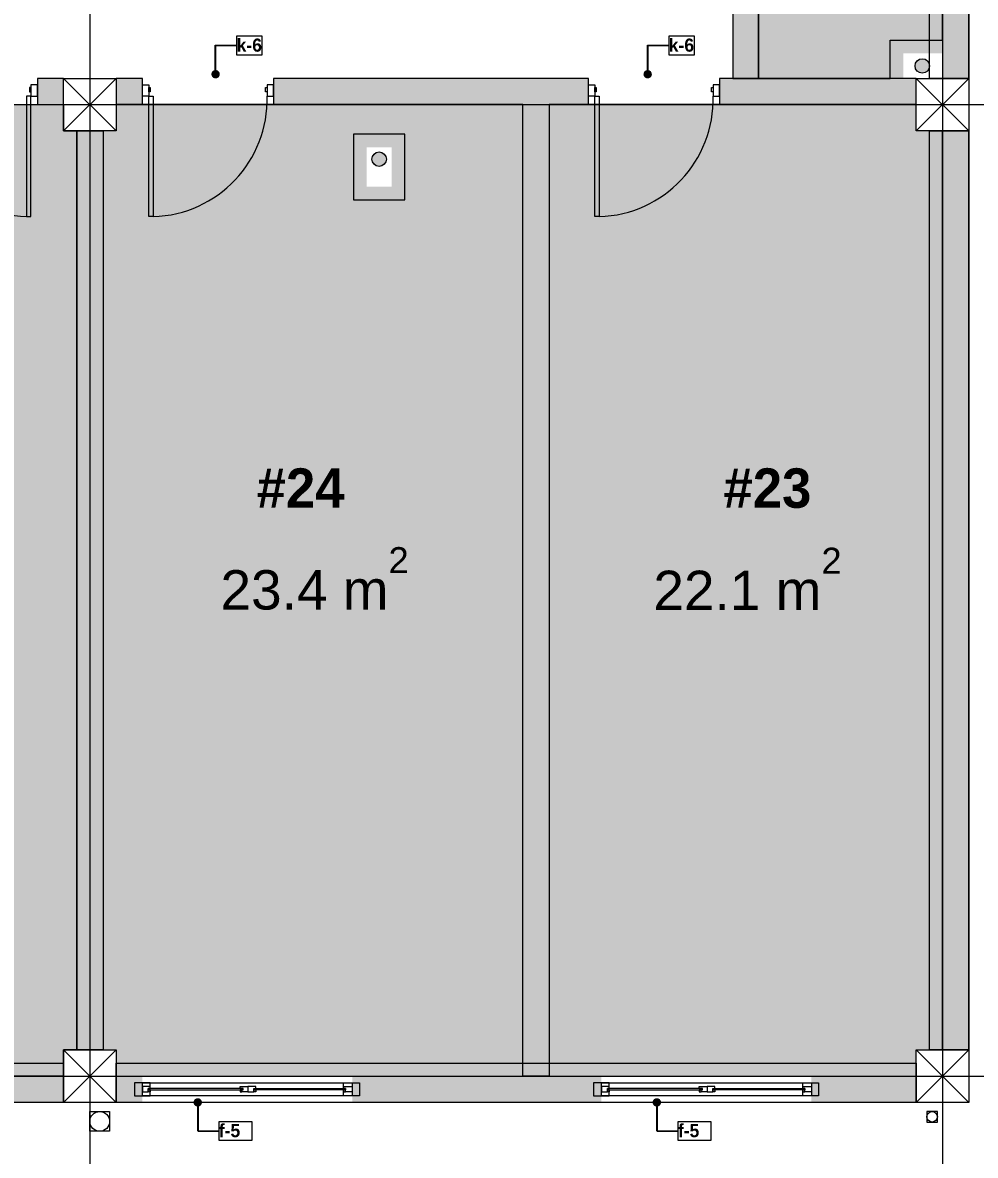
# Model space of a CAD drawing. Header units: millimetres. Extents: x 475206255 to 476720147, y 4620882299 to 4621447368.
# Drawn here: x 475246707 to 475253969, y 4620939920 to 4620948549 of the extents above; entities that cross this region are included whole.
import ezdxf

# ---------------------------------------------------------------- set-up
doc = ezdxf.new("R2010")
doc.units = ezdxf.units.MM
doc.header["$MEASUREMENT"] = 0
doc.set_wipeout_variables(frame=1)
for name, color, linetype, lineweight in [('2D Drafting - General_Pen_No__1_Pen_No__7', 7, 'Continuous', 0), ('2D Drafting - General_Pen_No__1_Pen_No__7_Pen_No__7', 7, 'Continuous', 0), ('2D Drafting - General_Pen_No__250_Pen_No__7_Pen_No__154', 154, 'Continuous', 0), ('2D Drafting - General_Pen_No__250_Pen_No__7_Pen_No__250', 7, 'Continuous', 0), ('2D Drafting - General_Pen_No__250_Pen_No__7_Pen_No__7', 7, 'Continuous', 0), ('Annotation - Text_Pen_No__7_Pen_No__235', 235, 'Continuous', 0), ('Doors_Pen_No__7_Pen_No__7_Pen_No__7', 7, 'Continuous', 0), ('G-Anno-Nplt_Pen_No__4', 7, 'Continuous', 0), ('G-Anno-Nplt_Pen_No__7', 7, 'Continuous', 0), ('G-Anno-Nplt_Pen_No__8', 8, 'Continuous', 0), ('gegmebi_Pen_No__7_Pen_No__7', 7, 'Continuous', 0), ('kar-panjara_Pen_No__7_Pen_No__7_Pen_No__7', 7, 'Continuous', 0), ('New_Annotation - Label_Pen_No__1', 1, 'Continuous', 0), ('New_G-Anno-Nplt_Pen_No__4', 7, 'Continuous', 0), ('New_G-Anno-Nplt_Pen_No__8', 8, 'Continuous', 0), ('shaxtebi da milebi_Pen_No__1_Pen_No__1_Pen_No__1', 1, 'Continuous', 0), ('zoma_Pen_No__1', 1, 'Continuous', 0), ('zoma_Pen_No__142', 142, 'Continuous', 0), ('zoma_Pen_No__5_Pen_No__5', 5, 'Continuous', 0)]:
    doc.layers.add(name, color=color, linetype=linetype, lineweight=lineweight)
doc.layers.add('zoma', color=7, linetype='Continuous')
doc.styles.add('GENERATED_STYLE_1', font='arial.ttf')
doc.styles.add('GENERATED_STYLE_2', font='arial.ttf')
doc.styles.add('GENERATED_STYLE_5', font='')
doc.styles.add('GENERATED_STYLE_8', font='')
doc.styles.get('GENERATED_STYLE_5').set_extended_font_data('Avaza', bold=True)
doc.styles.get('GENERATED_STYLE_8').set_extended_font_data('AcadMtavr', bold=True)
doc.dimstyles.new('GENERATED_STYLE__11', dxfattribs={"dimtxt": 500, "dimasz": 228, "dimexe": 0.18, "dimexo": 3, "dimgap": 0, "dimtad": 1, "dimlfac": 0.001, "dimzin": 0, "dimdsep": 46, "dimtxsty": 'GENERATED_STYLE_2', "dimblk": 'ARROWHEAD_2', "dimblk1": 'ARROWHEAD_2', "dimblk2": 'ARROWHEAD_2', "dimcen": 0.09, "dimclrd": 1, "dimclre": 1, "dimclrt": 1, "dimadec": 0, "dimazin": 0, "dimtfac": 1, "dimtdec": 4, "dimtmove": 2, "dimatfit": 3, "dimfxl": 1, "dimtolj": 1, "dimtzin": 0, "dimarcsym": 0})
doc.dimstyles.new('GENERATED_STYLE__25', dxfattribs={"dimtxt": 200, "dimasz": 64.421331, "dimexe": 0.18, "dimexo": 3, "dimgap": 0, "dimtad": 1, "dimtih": 1, "dimtoh": 1, "dimlfac": 0.001, "dimzin": 0, "dimdsep": 46, "dimtxsty": 'GENERATED_STYLE_2', "dimblk": 'ARROWHEAD_2', "dimblk1": 'ARROWHEAD_2', "dimblk2": 'ARROWHEAD_2', "dimcen": 0.09, "dimclrd": 142, "dimclre": 142, "dimclrt": 142, "dimadec": 0, "dimazin": 0, "dimtfac": 1, "dimtdec": 4, "dimtmove": 2, "dimatfit": 3, "dimfxl": 1, "dimtolj": 1, "dimtzin": 0, "dimarcsym": 0})
doc.dimstyles.new('GENERATED_STYLE__3', dxfattribs={"dimtxt": 200, "dimasz": 64.421331, "dimexe": 0.18, "dimexo": 3, "dimgap": 0, "dimtad": 1, "dimtih": 1, "dimtoh": 1, "dimlfac": 0.001, "dimzin": 0, "dimdsep": 46, "dimtxsty": 'GENERATED_STYLE_2', "dimblk": 'ARROWHEAD_2', "dimblk1": 'ARROWHEAD_2', "dimblk2": 'ARROWHEAD_2', "dimcen": 0.09, "dimclrd": 142, "dimclre": 142, "dimclrt": 142, "dimadec": 0, "dimazin": 0, "dimtfac": 1, "dimtdec": 4, "dimtmove": 0, "dimatfit": 3, "dimfxl": 1, "dimtolj": 1, "dimtzin": 0, "dimarcsym": 0})
doc.dimstyles.new('GENERATED_STYLE__33', dxfattribs={"dimtxt": 0.18, "dimasz": 127.68, "dimexe": 0.18, "dimexo": 0.0625, "dimgap": 0, "dimtad": 0, "dimtih": 1, "dimtoh": 1, "dimdec": 4, "dimzin": 0, "dimdsep": 46, "dimcen": 0.09, "dimadec": 0, "dimazin": 0, "dimtfac": 1, "dimtdec": 4, "dimtmove": 0, "dimatfit": 3, "dimldrblk": 'ARROWHEAD_11', "dimfxl": 1, "dimtolj": 1, "dimtzin": 0, "dimarcsym": 0})
doc.dimstyles.new('GENERATED_STYLE__9', dxfattribs={"dimtxt": 200, "dimasz": 64.421331, "dimexe": 0.18, "dimexo": 3, "dimgap": 0, "dimtad": 1, "dimlfac": 0.001, "dimzin": 0, "dimdsep": 46, "dimtxsty": 'GENERATED_STYLE_2', "dimblk": 'ARROWHEAD_2', "dimblk1": 'ARROWHEAD_2', "dimblk2": 'ARROWHEAD_2', "dimcen": 0.09, "dimclrd": 142, "dimclre": 142, "dimclrt": 142, "dimadec": 0, "dimazin": 0, "dimtfac": 1, "dimtdec": 4, "dimtmove": 0, "dimatfit": 3, "dimfxl": 1, "dimtolj": 1, "dimtzin": 0, "dimarcsym": 0})

# ---------------------------------------------------------------- blocks, each defined once
blk = doc.blocks.new('*D1109', base_point=(475826095.8, 4621095193.2))
at = {"layer": 'zoma_Pen_No__142', "color": 142, "linetype": 'Continuous', "lineweight": 0, "transparency": 16777216}
for p, q in [((475233219.4, 4620938056), (475233219.4, 4620938183.1)), ((475295519.4, 4620938056), (475295519.4, 4620938183.1)), ((475233177.9, 4620938119.5), (475233219.4, 4620938119.5)), ((475233243.8, 4620938161.9), (475233194.9, 4620938077.2)), ((475233219.4, 4620938119.5), (475295519.4, 4620938119.5)), ((475295494.9, 4620938077.2), (475295543.8, 4620938161.9)), ((475295519.4, 4620938119.5), (475295560.8, 4620938119.5))]:
    blk.add_line(p, q, dxfattribs=at)
at = {"layer": 'zoma_Pen_No__142', "color": 142, "lineweight": 0, "transparency": 16777216, "insert": (475264026.2, 4620938159.5), "char_height": 200, "attachment_point": 7, "style": 'GENERATED_STYLE_2'}
blk.add_mtext('\\A1;{\\pql;\\fArial|b0|i0|c204|p0;\\W1.000000;62.30}', dxfattribs=at)
blk = doc.blocks.new('ARROWHEAD_2')
at = {"color": 0, "linetype": 'Continuous', "lineweight": 0}
for p, q in [((-0.378, -0.655), (0.378, 0.655)), ((0, 0), (-1, 0))]:
    blk.add_line(p, q, dxfattribs=at)
blk = doc.blocks.new('*D1120', base_point=(475826095.8, 4621095193.2))
at = {"layer": 'zoma_Pen_No__142', "color": 142, "linetype": 'Continuous', "lineweight": 0, "transparency": 16777216}
for p, q in [((475296909.3, 4620940723.9), (475296782.2, 4620940723.9)), ((475296803.4, 4620940748.3), (475296888.1, 4620940699.4)), ((475296845.8, 4620940323.9), (475296845.8, 4620940723.9)), ((475296909.3, 4620940323.9), (475296782.2, 4620940323.9)), ((475296803.4, 4620940348.3), (475296888.1, 4620940299.4)), ((475296845.8, 4620940282.4), (475296845.8, 4620940323.9))]:
    blk.add_line(p, q, dxfattribs=at)
at = {"layer": 'zoma_Pen_No__142', "color": 142, "lineweight": 0, "transparency": 16777216, "insert": (475296805.8, 4620939765.5), "char_height": 200, "attachment_point": 7, "rotation": 90, "style": 'GENERATED_STYLE_2'}
blk.add_mtext('\\A1;{\\pql;\\fArial|b0|i0|c204|p0;\\W1.000000;0.40}', dxfattribs=at)
blk = doc.blocks.new('*D1121', base_point=(475826095.8, 4621095193.2))
at = {"layer": 'zoma_Pen_No__142', "color": 142, "linetype": 'Continuous', "lineweight": 0, "transparency": 16777216}
for p, q in [((475296803.4, 4620947748.3), (475296888.1, 4620947699.4)), ((475296909.3, 4620947723.9), (475296782.2, 4620947723.9)), ((475296845.8, 4620940723.9), (475296845.8, 4620947723.9)), ((475296909.3, 4620940723.9), (475296782.2, 4620940723.9)), ((475296803.4, 4620940748.3), (475296888.1, 4620940699.4))]:
    blk.add_line(p, q, dxfattribs=at)
at = {"layer": 'zoma_Pen_No__142', "color": 142, "lineweight": 0, "transparency": 16777216, "char_height": 200, "attachment_point": 7, "rotation": 90, "style": 'GENERATED_STYLE_2'}
for s, insert in [('\\A1;{\\pql;\\fArial|b0|i0|c204|p0;\\W1.000000;0.40}', (475296805.8, 4620947165.5)), ('\\A1;{\\pql;\\fArial|b0|i0|c204|p0;\\W1.000000;7.00}', (475296805.8, 4620943956.9))]:
    blk.add_mtext(s, dxfattribs=dict(at, insert=insert))
blk = doc.blocks.new('*D1122', base_point=(475826095.8, 4621095193.2))
at = {"layer": 'zoma_Pen_No__142', "color": 142, "linetype": 'Continuous', "lineweight": 0, "transparency": 16777216}
for p, q in [((475296909.3, 4620948123.9), (475296782.2, 4620948123.9)), ((475296803.4, 4620948148.3), (475296888.1, 4620948099.4)), ((475296845.8, 4620947723.9), (475296845.8, 4620948123.9)), ((475296803.4, 4620947748.3), (475296888.1, 4620947699.4)), ((475296909.3, 4620947723.9), (475296782.2, 4620947723.9))]:
    blk.add_line(p, q, dxfattribs=at)
blk = doc.blocks.new('*D1123', base_point=(475826095.8, 4621095193.2))
at = {"layer": 'zoma_Pen_No__142', "color": 142, "linetype": 'Continuous', "lineweight": 0, "transparency": 16777216}
for p, q in [((475296909.3, 4620955123.9), (475296782.2, 4620955123.9)), ((475296803.4, 4620955148.3), (475296888.1, 4620955099.4)), ((475296845.8, 4620948123.9), (475296845.8, 4620955123.9)), ((475296909.3, 4620948123.9), (475296782.2, 4620948123.9)), ((475296803.4, 4620948148.3), (475296888.1, 4620948099.4))]:
    blk.add_line(p, q, dxfattribs=at)
at = {"layer": 'zoma_Pen_No__142', "color": 142, "lineweight": 0, "transparency": 16777216, "char_height": 200, "attachment_point": 7, "rotation": 90, "style": 'GENERATED_STYLE_2'}
for s, insert in [('\\A1;{\\pql;\\fArial|b0|i0|c204|p0;\\W1.000000;0.40}', (475296805.8, 4620954565.5)), ('\\A1;{\\pql;\\fArial|b0|i0|c204|p0;\\W1.000000;7.00}', (475296805.8, 4620951356.9))]:
    blk.add_mtext(s, dxfattribs=dict(at, insert=insert))
blk = doc.blocks.new('*D1125', base_point=(475826095.8, 4621095193.2))
at = {"layer": 'zoma_Pen_No__142', "color": 142, "linetype": 'Continuous', "lineweight": 0, "transparency": 16777216}
for p, q in [((475297814.9, 4620955523.9), (475297687.8, 4620955523.9)), ((475297793.7, 4620955499.4), (475297708.9, 4620955548.3)), ((475297751.3, 4620955523.9), (475297751.3, 4620955565.3)), ((475297751.3, 4620940323.9), (475297751.3, 4620955523.9)), ((475297814.9, 4620940323.9), (475297687.8, 4620940323.9)), ((475297708.9, 4620940348.3), (475297793.7, 4620940299.4)), ((475297751.3, 4620940282.4), (475297751.3, 4620940323.9))]:
    blk.add_line(p, q, dxfattribs=at)
at = {"layer": 'zoma_Pen_No__142', "color": 142, "lineweight": 0, "transparency": 16777216, "insert": (475297711.3, 4620947580.7), "char_height": 200, "attachment_point": 7, "rotation": 90, "style": 'GENERATED_STYLE_2'}
blk.add_mtext('\\A1;{\\pql;\\fArial|b0|i0|c204|p0;\\W1.000000;15.20}', dxfattribs=at)
blk = doc.blocks.new('*D1140', base_point=(475826095.8, 4621095193.2))
at = {"layer": 'zoma_Pen_No__1', "color": 1, "linetype": 'Continuous', "lineweight": 0, "transparency": 16777216}
for p, q in [((475295669.4, 4620940237.3), (475295369.4, 4620940410.5)), ((475295519.4, 4620940323.9), (475295519.4, 4620940470.6)), ((475295744.4, 4620940323.9), (475295294.4, 4620940323.9)), ((475295519.4, 4620930805.7), (475295519.4, 4620940323.9)), ((475295369.4, 4620930892.3), (475295669.4, 4620930719.1)), ((475295744.4, 4620930805.7), (475295294.4, 4620930805.7)), ((475295519.4, 4620930659), (475295519.4, 4620930805.7))]:
    blk.add_line(p, q, dxfattribs=at)
at = {"layer": 'zoma_Pen_No__1', "color": 1, "lineweight": 0, "transparency": 16777216, "insert": (475295419.4, 4620933941.3), "char_height": 500, "attachment_point": 7, "rotation": 90, "style": 'GENERATED_STYLE_2'}
blk.add_mtext('\\A1;{\\pql;\\fArial|b0|i0|c204|p0;\\W1.000000;9.52}', dxfattribs=at)
blk = doc.blocks.new('*D1184', base_point=(475826095.8, 4621095193.2))
at = {"layer": 'zoma_Pen_No__142', "color": 142, "linetype": 'Continuous', "lineweight": 0, "transparency": 16777216}
for p, q in [((475240543.8, 4620938966.9), (475240494.9, 4620938882.2)), ((475240519.4, 4620938861), (475240519.4, 4620938988.1)), ((475247043.8, 4620938966.9), (475246994.9, 4620938882.2)), ((475247019.4, 4620938861), (475247019.4, 4620938988.1)), ((475240519.4, 4620938924.6), (475247019.4, 4620938924.6))]:
    blk.add_line(p, q, dxfattribs=at)
at = {"layer": 'zoma_Pen_No__142', "color": 142, "lineweight": 0, "transparency": 16777216, "char_height": 200, "attachment_point": 7, "style": 'GENERATED_STYLE_2'}
for s, insert in [('\\A1;{\\pql;\\fArial|b0|i0|c204|p0;\\W1.000000;6.50}', (475243502.4, 4620938964.6)), ('\\A1;{\\pql;\\fArial|b0|i0|c204|p0;\\W1.000000;0.40}', (475246461, 4620938964.6))]:
    blk.add_mtext(s, dxfattribs=dict(at, insert=insert))
blk = doc.blocks.new('*D1185', base_point=(475826095.8, 4621095193.2))
at = {"layer": 'zoma_Pen_No__142', "color": 142, "linetype": 'Continuous', "lineweight": 0, "transparency": 16777216}
for p, q in [((475247043.8, 4620938966.9), (475246994.9, 4620938882.2)), ((475247019.4, 4620938861), (475247019.4, 4620938988.1)), ((475247443.8, 4620938966.9), (475247394.9, 4620938882.2)), ((475247419.4, 4620938861), (475247419.4, 4620938988.1)), ((475247019.4, 4620938924.6), (475247419.4, 4620938924.6))]:
    blk.add_line(p, q, dxfattribs=at)
blk = doc.blocks.new('*D1186', base_point=(475826095.8, 4621095193.2))
at = {"layer": 'zoma_Pen_No__142', "color": 142, "linetype": 'Continuous', "lineweight": 0, "transparency": 16777216}
for p, q in [((475247443.8, 4620938966.9), (475247394.9, 4620938882.2)), ((475247419.4, 4620938861), (475247419.4, 4620938988.1)), ((475253543.8, 4620938966.9), (475253494.9, 4620938882.2)), ((475253519.4, 4620938861), (475253519.4, 4620938988.1)), ((475247419.4, 4620938924.6), (475253519.4, 4620938924.6))]:
    blk.add_line(p, q, dxfattribs=at)
at = {"layer": 'zoma_Pen_No__142', "color": 142, "lineweight": 0, "transparency": 16777216, "char_height": 200, "attachment_point": 7, "style": 'GENERATED_STYLE_2'}
for s, insert in [('\\A1;{\\pql;\\fArial|b0|i0|c204|p0;\\W1.000000;6.10}', (475250202.4, 4620938964.6)), ('\\A1;{\\pql;\\fArial|b0|i0|c204|p0;\\W1.000000;0.40}', (475252961, 4620938964.6))]:
    blk.add_mtext(s, dxfattribs=dict(at, insert=insert))
blk = doc.blocks.new('*D1187', base_point=(475826095.8, 4621095193.2))
at = {"layer": 'zoma_Pen_No__142', "color": 142, "linetype": 'Continuous', "lineweight": 0, "transparency": 16777216}
for p, q in [((475253543.8, 4620938966.9), (475253494.9, 4620938882.2)), ((475253519.4, 4620938861), (475253519.4, 4620938988.1)), ((475253943.8, 4620938966.9), (475253894.9, 4620938882.2)), ((475253919.4, 4620938861), (475253919.4, 4620938988.1)), ((475253519.4, 4620938924.6), (475253919.4, 4620938924.6))]:
    blk.add_line(p, q, dxfattribs=at)
at = {"layer": 'zoma_Pen_No__142', "color": 142, "lineweight": 0, "transparency": 16777216, "insert": (475253802.4, 4620939021.7), "char_height": 200, "attachment_point": 7, "style": 'GENERATED_STYLE_2'}
blk.add_mtext('\\A1;{\\pql;\\fArial|b0|i0|c204|p0;\\W1.000000;0.30}', dxfattribs=at)
blk = doc.blocks.new('*D1188', base_point=(475826095.8, 4621095193.2))
at = {"layer": 'zoma_Pen_No__142', "color": 142, "linetype": 'Continuous', "lineweight": 0, "transparency": 16777216}
for p, q in [((475253943.8, 4620938966.9), (475253894.9, 4620938882.2)), ((475253919.4, 4620938861), (475253919.4, 4620938988.1)), ((475254243.8, 4620938966.9), (475254194.9, 4620938882.2)), ((475254219.4, 4620938861), (475254219.4, 4620938988.1)), ((475253919.4, 4620938924.6), (475254219.4, 4620938924.6))]:
    blk.add_line(p, q, dxfattribs=at)
blk = doc.blocks.new('ARROWHEAD_11')
at = {"color": 0, "linetype": 'Continuous', "lineweight": 0}
blk.add_line((0, 0), (-1, 0), dxfattribs=at)
at = {"color": 0, "linetype": 'Continuous', "lineweight": 0, "const_width": 0.25, "flags": 128}
blk.add_lwpolyline([(-0.125, 0, 1), (0.125, 0, 1)], format="xyb", close=True, dxfattribs=at)

msp = doc.modelspace()

# ---------------------------------------------------------------- hatches: boundary and pattern name
at = {"layer": '2D Drafting - General_Pen_No__250_Pen_No__7_Pen_No__154', "linetype": 'Continuous', "lineweight": 0}
for points in [[(475253919.369, 4620955123.861), (475253719.369, 4620955123.861), (475253719.369, 4620948123.861), (475253919.369, 4620948123.861)], [(475253919.369, 4620947723.861), (475253719.369, 4620947723.861), (475253719.369, 4620940723.861), (475253919.369, 4620940723.861)], [(475247019.369, 4620940323.919), (475246219.079, 4620940323.919), (475246219.079, 4620940523.919), (475247019.369, 4620940523.919)], [(475247619.369, 4620940323.919), (475247419.369, 4620940323.919), (475247419.369, 4620940523.919), (475247619.369, 4620940523.919)], [(475251119.367, 4620940323.919), (475249219.37, 4620940323.919), (475249219.37, 4620940523.919), (475251119.367, 4620940523.919)], [(475253519.369, 4620940523.919), (475253519.369, 4620940323.919), (475252719.369, 4620940323.919), (475252719.369, 4620940523.919)]]:
    msp.add_hatch(color=154, dxfattribs=at).paths.add_polyline_path(points)
at = {"layer": '2D Drafting - General_Pen_No__250_Pen_No__7_Pen_No__7', "linetype": 'Continuous', "lineweight": 0}
for points in [[(475252119.369, 4620950083.786), (475252119.369, 4620948123.861), (475252319.369, 4620948123.861), (475252319.369, 4620950083.786)], [(475253719.348, 4620948414.049), (475253319.348, 4620948414.049), (475253319.348, 4620948123.861), (475253419.348, 4620948123.861), (475253419.348, 4620948313.861), (475253719.348, 4620948313.861)], [(475246819.369, 4620947923.861), (475247019.369, 4620947923.861), (475247019.369, 4620948123.861), (475246819.369, 4620948123.861)], [(475247419.369, 4620947923.861), (475247619.369, 4620947923.861), (475247619.369, 4620948123.861), (475247419.369, 4620948123.861)], [(475248619.369, 4620947923.861), (475251019.369, 4620947923.861), (475251019.369, 4620948123.861), (475248619.369, 4620948123.861)], [(475252019.369, 4620947923.861), (475253519.369, 4620947923.861), (475253519.369, 4620948123.861), (475252019.369, 4620948123.861)]]:
    msp.add_hatch(color=7, dxfattribs=at).paths.add_polyline_path(points)
h = msp.add_hatch(color=7, dxfattribs=at)
h.paths.add_polyline_path([(475249229.16, 4620947198.861), (475249519.362, 4620947198.861), (475249619.237, 4620947198.861), (475249619.237, 4620947602.084), (475249619.237, 4620947699.184), (475249229.16, 4620947699.184), (475249229.16, 4620947598.861)])
h.paths.add_polyline_path([(475249519.362, 4620947298.861), (475249329.348, 4620947298.861), (475249329.348, 4620947598.861), (475249519.362, 4620947598.861)], flags=0)
at = {"layer": 'G-Anno-Nplt_Pen_No__7', "linetype": 'Continuous', "lineweight": 0}
for points in [[(475250519.369, 4620940523.861), (475250519.369, 4620947923.861), (475250719.369, 4620947923.861), (475250719.369, 4620940523.861)], [(475247119.369, 4620940723.861), (475247119.369, 4620947723.861), (475247319.369, 4620947723.861), (475247319.369, 4620940723.861)]]:
    msp.add_hatch(color=7, dxfattribs=at).paths.add_polyline_path(points)
at = {"layer": 'G-Anno-Nplt_Pen_No__8', "linetype": 'Continuous', "lineweight": 0, "true_color": 0x202020}
for points in [[(475243219.348, 4620947923.861), (475247019.369, 4620947923.861), (475247019.369, 4620947723.861), (475247119.369, 4620947723.861), (475247119.369, 4620940723.861), (475247019.369, 4620940723.861), (475247019.369, 4620940523.919), (475243869.369, 4620940523.919), (475243869.369, 4620945694.955), (475243219.348, 4620945694.955)], [(475253519.369, 4620947923.861), (475250719.369, 4620947923.861), (475250719.369, 4620940523.919), (475253519.369, 4620940523.919), (475253519.369, 4620940723.861), (475253719.369, 4620940723.861), (475253719.369, 4620947723.861), (475253519.369, 4620947723.861)]]:
    msp.add_hatch(color=250, dxfattribs=at).paths.add_polyline_path(points)
h = msp.add_hatch(color=250, dxfattribs=at)
h.paths.add_polyline_path([(475247319.369, 4620940723.861), (475247419.369, 4620940723.861), (475247419.369, 4620940523.861), (475250519.369, 4620940523.861), (475250519.369, 4620947923.861), (475247419.369, 4620947923.861), (475247419.369, 4620947723.861), (475247319.369, 4620947723.861)])
h.paths.add_polyline_path([(475249229.16, 4620947198.861), (475249619.237, 4620947198.861), (475249619.237, 4620947699.184), (475249229.16, 4620947699.184)], flags=0)
at = {"layer": 'New_G-Anno-Nplt_Pen_No__8', "linetype": 'Continuous', "lineweight": 0, "true_color": 0x202020}
msp.add_hatch(color=250, dxfattribs=at).paths.add_polyline_path([(475253519.369, 4620955323.861), (475250719.369, 4620955323.861), (475250719.369, 4620950283.786), (475252314.538, 4620950283.786), (475252314.538, 4620948123.861), (475253319.348, 4620948123.861), (475253319.348, 4620948414.049), (475253719.369, 4620948414.049), (475253719.369, 4620955123.861), (475253519.369, 4620955123.861)])
at = {"layer": 'shaxtebi da milebi_Pen_No__1_Pen_No__1_Pen_No__1', "linetype": 'Continuous', "lineweight": 0}
for points in [[(475253564.348, 4620948273.861, 1), (475253564.348, 4620948163.861, 1)], [(475249369.348, 4620947508.861, 1), (475249479.348, 4620947508.861, 1)]]:
    msp.add_hatch(color=1, dxfattribs=at).paths.add_polyline_path(points)

# ---------------------------------------------------------------- linework, layer by layer
at = {"layer": '2D Drafting - General_Pen_No__1_Pen_No__7', "color": 7, "linetype": 'Continuous', "lineweight": 0}
for p, q in [((475247019.369, 4620947723.861), (475247419.369, 4620948123.861)), ((475247419.369, 4620947723.861), (475247019.369, 4620948123.861)), ((475253919.369, 4620947723.861), (475253519.369, 4620948123.861)), ((475253519.369, 4620947723.861), (475253919.369, 4620948123.861)), ((475247019.369, 4620940323.861), (475247419.369, 4620940723.861)), ((475247419.369, 4620940323.861), (475247019.369, 4620940723.861)), ((475253519.369, 4620940323.861), (475253919.369, 4620940723.861)), ((475253919.369, 4620940323.861), (475253519.369, 4620940723.861))]:
    msp.add_line(p, q, dxfattribs=at)
at = {"layer": '2D Drafting - General_Pen_No__1_Pen_No__7', "color": 7, "linetype": 'Continuous', "lineweight": 0, "flags": 128}
for points in [[(475253619.369, 4620948123.861), (475253619.369, 4620955123.861), (475253919.369, 4620955123.861), (475253919.369, 4620948123.861)], [(475247419.369, 4620947723.861), (475247019.369, 4620947723.861), (475247019.369, 4620948123.861), (475247419.369, 4620948123.861)], [(475253919.369, 4620947723.861), (475253519.369, 4620947723.861), (475253519.369, 4620948123.861), (475253919.369, 4620948123.861)], [(475253619.369, 4620940723.861), (475253619.369, 4620947723.861), (475253919.369, 4620947723.861), (475253919.369, 4620940723.861)], [(475247419.369, 4620940323.861), (475247019.369, 4620940323.861), (475247019.369, 4620940723.861), (475247419.369, 4620940723.861)], [(475253919.369, 4620940323.861), (475253519.369, 4620940323.861), (475253519.369, 4620940723.861), (475253919.369, 4620940723.861)], [(475247019.369, 4620940323.861), (475240519.369, 4620940323.861), (475240519.369, 4620940623.861), (475247019.369, 4620940623.861)], [(475253519.369, 4620940323.861), (475247419.369, 4620940323.861), (475247419.369, 4620940623.861), (475253519.369, 4620940623.861)]]:
    msp.add_lwpolyline(points, close=True, dxfattribs=at)
at = {"layer": '2D Drafting - General_Pen_No__1_Pen_No__7', "color": 7, "linetype": 'Continuous', "lineweight": 0}
for centre, radius in [((475247294.363, 4620940179.207), 75), ((475253639.828, 4620940214.207), 40)]:
    msp.add_circle(centre, radius, dxfattribs=at)
at = {"layer": '2D Drafting - General_Pen_No__1_Pen_No__7_Pen_No__7', "color": 7, "linetype": 'Continuous', "lineweight": 0}
for centre, start, end in [((475246761.646, 4620947964.194), 178.396194, 268.396194), ((475247677.091, 4620947964.194), 271.603806, 1.603806), ((475251077.091, 4620947964.194), 271.603806, 1.603806)]:
    msp.add_arc(centre, 893.239, start, end, dxfattribs=at)
at = {"layer": '2D Drafting - General_Pen_No__250_Pen_No__7_Pen_No__250', "color": 7, "linetype": 'Continuous', "lineweight": 0, "flags": 128}
for points in [[(475253919.369, 4620955123.861), (475253719.369, 4620955123.861), (475253719.369, 4620948123.861), (475253919.369, 4620948123.861)], [(475252119.369, 4620950083.786), (475252119.369, 4620948123.861), (475252319.369, 4620948123.861), (475252319.369, 4620950083.786)], [(475246819.369, 4620947923.861), (475247019.369, 4620947923.861), (475247019.369, 4620948123.861), (475246819.369, 4620948123.861)], [(475247419.369, 4620947923.861), (475247619.369, 4620947923.861), (475247619.369, 4620948123.861), (475247419.369, 4620948123.861)], [(475248619.369, 4620947923.861), (475251019.369, 4620947923.861), (475251019.369, 4620948123.861), (475248619.369, 4620948123.861)], [(475252019.369, 4620947923.861), (475253519.369, 4620947923.861), (475253519.369, 4620948123.861), (475252019.369, 4620948123.861)], [(475253919.369, 4620947723.861), (475253719.369, 4620947723.861), (475253719.369, 4620940723.861), (475253919.369, 4620940723.861)]]:
    msp.add_lwpolyline(points, close=True, dxfattribs=at)
at = {"layer": 'Doors_Pen_No__7_Pen_No__7_Pen_No__7', "color": 7, "linetype": 'Continuous', "lineweight": 0, "flags": 128}
for points in [[(475246769.98, 4620948055.861), (475246758.869, 4620948055.861), (475246758.869, 4620948022.528), (475246769.98, 4620948022.528)], [(475246819.369, 4620948073.861), (475246769.98, 4620948073.861), (475246769.98, 4620947989.194), (475246819.369, 4620947989.194)], [(475247619.369, 4620948073.861), (475247668.758, 4620948073.861), (475247668.758, 4620947989.194), (475247619.369, 4620947989.194)], [(475247668.758, 4620948055.861), (475247679.869, 4620948055.861), (475247679.869, 4620948022.528), (475247668.758, 4620948022.528)], [(475248558.869, 4620948055.861), (475248569.98, 4620948055.861), (475248569.98, 4620948022.528), (475248558.869, 4620948022.528)], [(475248619.369, 4620948073.861), (475248569.98, 4620948073.861), (475248569.98, 4620947989.194), (475248619.369, 4620947989.194)], [(475251019.369, 4620948073.861), (475251068.758, 4620948073.861), (475251068.758, 4620947989.194), (475251019.369, 4620947989.194)], [(475251068.758, 4620948055.861), (475251079.869, 4620948055.861), (475251079.869, 4620948022.528), (475251068.758, 4620948022.528)], [(475251958.869, 4620948055.861), (475251969.98, 4620948055.861), (475251969.98, 4620948022.528), (475251958.869, 4620948022.528)], [(475252019.369, 4620948073.861), (475251969.98, 4620948073.861), (475251969.98, 4620947989.194), (475252019.369, 4620947989.194)], [(475246769.98, 4620947989.194), (475246736.646, 4620947989.194), (475246736.646, 4620947071.305), (475246769.98, 4620947071.305)], [(475247668.758, 4620947989.194), (475247702.091, 4620947989.194), (475247702.091, 4620947071.305), (475247668.758, 4620947071.305)], [(475251068.758, 4620947989.194), (475251102.091, 4620947989.194), (475251102.091, 4620947071.305), (475251068.758, 4620947071.305)]]:
    msp.add_lwpolyline(points, close=True, dxfattribs=at)
at = {"layer": 'G-Anno-Nplt_Pen_No__4', "color": 7, "linetype": 'Continuous', "lineweight": 0, "flags": 128}
for points in [[(475243219.348, 4620947923.861), (475247019.369, 4620947923.861), (475247019.369, 4620947723.861), (475247119.369, 4620947723.861), (475247119.369, 4620940723.861), (475247019.369, 4620940723.861), (475247019.369, 4620940523.919), (475243869.369, 4620940523.919), (475243869.369, 4620945694.955), (475243219.348, 4620945694.955)], [(475247319.369, 4620940723.861), (475247419.369, 4620940723.861), (475247419.369, 4620940523.861), (475250519.369, 4620940523.861), (475250519.369, 4620947923.861), (475247419.369, 4620947923.861), (475247419.369, 4620947723.861), (475247319.369, 4620947723.861)], [(475250519.369, 4620940523.861), (475250519.369, 4620947923.861), (475250719.369, 4620947923.861), (475250719.369, 4620940523.861)], [(475253519.369, 4620947923.861), (475250719.369, 4620947923.861), (475250719.369, 4620940523.919), (475253519.369, 4620940523.919), (475253519.369, 4620940723.861), (475253719.369, 4620940723.861), (475253719.369, 4620947723.861), (475253519.369, 4620947723.861)], [(475247119.369, 4620940723.861), (475247119.369, 4620947723.861), (475247319.369, 4620947723.861), (475247319.369, 4620940723.861)], [(475249229.16, 4620947198.861), (475249619.237, 4620947198.861), (475249619.237, 4620947699.184), (475249229.16, 4620947699.184)]]:
    msp.add_lwpolyline(points, close=True, dxfattribs=at)
at = {"layer": 'gegmebi_Pen_No__7_Pen_No__7', "color": 7, "linetype": 'Continuous', "lineweight": 0}
for p, q in [((475247219.363, 4620940104.207), (475247219.363, 4620940254.207)), ((475247219.363, 4620940254.207), (475247369.363, 4620940254.207)), ((475247369.363, 4620940254.207), (475247369.363, 4620940104.207)), ((475253599.828, 4620940254.207), (475253599.828, 4620940174.207)), ((475253679.828, 4620940254.207), (475253599.828, 4620940254.207)), ((475253679.828, 4620940174.207), (475253679.828, 4620940254.207)), ((475253599.828, 4620940174.207), (475253679.828, 4620940174.207)), ((475247369.363, 4620940104.207), (475247219.363, 4620940104.207))]:
    msp.add_line(p, q, dxfattribs=at)
at = {"layer": 'kar-panjara_Pen_No__7_Pen_No__7_Pen_No__7', "color": 7, "linetype": 'Continuous', "lineweight": 0, "flags": 128}
for points in [[(475247679.043, 4620940473.911), (475247559.043, 4620940473.911), (475247559.043, 4620940373.911), (475247679.043, 4620940373.911)], [(475249219.37, 4620940373.912), (475247619.369, 4620940373.967), (475247619.369, 4620940473.912), (475249219.37, 4620940473.857)], [(475247619.369, 4620940404.027), (475247664.369, 4620940404.027), (475247664.369, 4620940419.027), (475247664.369, 4620940429.027), (475247679.043, 4620940429.027), (475247679.043, 4620940444.027), (475247619.369, 4620940444.027)], [(475247664.369, 4620940419.027), (475248388.209, 4620940419.027), (475248388.209, 4620940429.027), (475247664.369, 4620940429.027)], [(475247679.043, 4620940404.027), (475247664.369, 4620940404.027), (475247664.369, 4620940419.027), (475247679.043, 4620940419.027)], [(475248423.941, 4620940404.027), (475248378.941, 4620940404.027), (475248378.941, 4620940419.027), (475248378.941, 4620940429.027), (475248363.941, 4620940429.027), (475248363.941, 4620940444.027), (475248423.941, 4620940444.027)], [(475248363.941, 4620940404.027), (475248378.941, 4620940404.027), (475248378.941, 4620940419.027), (475248363.941, 4620940419.027)], [(475248423.941, 4620940404.027), (475248468.941, 4620940404.027), (475248468.941, 4620940419.027), (475248468.941, 4620940429.027), (475248483.941, 4620940429.027), (475248483.941, 4620940444.027), (475248423.941, 4620940444.027)], [(475249168.941, 4620940419.027), (475248468.941, 4620940419.027), (475248468.941, 4620940429.027), (475249168.941, 4620940429.027)], [(475248483.941, 4620940404.027), (475248468.941, 4620940404.027), (475248468.941, 4620940419.027), (475248483.941, 4620940419.027)], [(475249153.941, 4620940473.911), (475249273.941, 4620940473.911), (475249273.941, 4620940373.911), (475249153.941, 4620940373.911)], [(475249219.37, 4620940404.027), (475249168.941, 4620940404.027), (475249168.941, 4620940419.027), (475249168.941, 4620940429.027), (475249153.941, 4620940429.027), (475249153.941, 4620940444.027), (475249219.37, 4620940444.027)], [(475249153.941, 4620940404.027), (475249168.941, 4620940404.027), (475249168.941, 4620940419.027), (475249153.941, 4620940419.027)], [(475251179.041, 4620940473.987), (475251059.041, 4620940473.987), (475251059.041, 4620940373.987), (475251179.041, 4620940373.987)], [(475252719.369, 4620940373.988), (475251119.367, 4620940374.043), (475251119.367, 4620940473.988), (475252719.369, 4620940473.933)], [(475251119.367, 4620940404.103), (475251164.367, 4620940404.103), (475251164.367, 4620940419.103), (475251164.367, 4620940429.103), (475251179.041, 4620940429.103), (475251179.041, 4620940444.103), (475251119.367, 4620940444.103)], [(475251164.367, 4620940419.103), (475251888.207, 4620940419.103), (475251888.207, 4620940429.103), (475251164.367, 4620940429.103)], [(475251179.041, 4620940404.103), (475251164.367, 4620940404.103), (475251164.367, 4620940419.103), (475251179.041, 4620940419.103)], [(475251923.939, 4620940404.103), (475251878.939, 4620940404.103), (475251878.939, 4620940419.103), (475251878.939, 4620940429.103), (475251863.939, 4620940429.103), (475251863.939, 4620940444.103), (475251923.939, 4620940444.103)], [(475251863.939, 4620940404.103), (475251878.939, 4620940404.103), (475251878.939, 4620940419.103), (475251863.939, 4620940419.103)], [(475251923.939, 4620940404.103), (475251968.939, 4620940404.103), (475251968.939, 4620940419.103), (475251968.939, 4620940429.103), (475251983.939, 4620940429.103), (475251983.939, 4620940444.103), (475251923.939, 4620940444.103)], [(475252668.939, 4620940419.103), (475251968.939, 4620940419.103), (475251968.939, 4620940429.103), (475252668.939, 4620940429.103)], [(475251983.939, 4620940404.103), (475251968.939, 4620940404.103), (475251968.939, 4620940419.103), (475251983.939, 4620940419.103)], [(475252653.939, 4620940473.987), (475252773.939, 4620940473.987), (475252773.939, 4620940373.987), (475252653.939, 4620940373.987)], [(475252719.369, 4620940404.103), (475252668.939, 4620940404.103), (475252668.939, 4620940419.103), (475252668.939, 4620940429.103), (475252653.939, 4620940429.103), (475252653.939, 4620940444.103), (475252719.369, 4620940444.103)], [(475252653.939, 4620940404.103), (475252668.939, 4620940404.103), (475252668.939, 4620940419.103), (475252653.939, 4620940419.103)]]:
    msp.add_lwpolyline(points, close=True, dxfattribs=at)
at = {"layer": 'New_G-Anno-Nplt_Pen_No__4', "color": 7, "linetype": 'Continuous', "lineweight": 0, "flags": 128}
msp.add_lwpolyline([(475253519.369, 4620955323.861), (475250719.369, 4620955323.861), (475250719.369, 4620950283.786), (475252314.538, 4620950283.786), (475252314.538, 4620948123.861), (475253319.348, 4620948123.861), (475253319.348, 4620948414.049), (475253719.369, 4620948414.049), (475253719.369, 4620955123.861), (475253519.369, 4620955123.861)], close=True, dxfattribs=at)
at = {"layer": 'shaxtebi da milebi_Pen_No__1_Pen_No__1_Pen_No__1', "color": 1, "linetype": 'Continuous', "lineweight": 0, "flags": 128}
for points in [[(475253564.348, 4620948273.861, -1), (475253564.348, 4620948163.861, -1)], [(475249369.348, 4620947508.861, -1), (475249479.348, 4620947508.861, -1)]]:
    msp.add_lwpolyline(points, format="xyb", close=True, dxfattribs=at)
at = {"layer": 'zoma_Pen_No__5_Pen_No__5', "color": 5, "linetype": 'Continuous', "lineweight": 0}
for p, q in [((475247219.369, 4620957794.844), (475247219.369, 4620936919.852)), ((475253719.369, 4620957794.844), (475253719.369, 4620936919.852)), ((475229338.818, 4620947923.861), (475279225.199, 4620947923.861)), ((475229338.818, 4620947923.861), (475300766.425, 4620947923.861)), ((475229338.818, 4620940523.861), (475279225.199, 4620940523.861)), ((475229338.818, 4620940523.861), (475300766.425, 4620940523.861))]:
    msp.add_line(p, q, dxfattribs=at)

# ---------------------------------------------------------------- texts
at = {"layer": 'Annotation - Text_Pen_No__7_Pen_No__235', "color": 235, "linetype": 'Continuous', "lineweight": 0, "char_height": 300, "attachment_point": 2, "style": 'GENERATED_STYLE_8'}
for s, insert in [('\\A1;{\\pqc;\\fAcadMtavr|b1|i0|c0|p0;\\W1.000000;#\\fAcadMtavr|b1|i0|c0|p0;\\W1.000000;2\\fAcadMtavr|b1|i0|c0|p0;\\W1.000000;4}', (475248825.677, 4620945153.457)), ('\\A1;{\\pqc;\\fAcadMtavr|b1|i0|c0|p0;\\W1.000000;#\\fAcadMtavr|b1|i0|c0|p0;\\W1.000000;2\\fAcadMtavr|b1|i0|c0|p0;\\W1.000000;3}', (475252384.275, 4620945153.457))]:
    msp.add_mtext(s, dxfattribs=dict(at, insert=insert))
at = {"layer": 'G-Anno-Nplt_Pen_No__7', "color": 7, "lineweight": 0, "char_height": 300, "attachment_point": 7, "style": 'GENERATED_STYLE_1'}
for s, insert in [('{\\fArial|b0|i0|c204|p0;23.4 m{\\H0.66x;\\S2^  ;}}', (475248214.964, 4620944073.861)), ('{\\fArial|b0|i0|c204|p0;22.1 m{\\H0.66x;\\S2^  ;}}', (475251514.964, 4620944073.89))]:
    msp.add_mtext(s, dxfattribs=dict(at, insert=insert))

# ---------------------------------------------------------------- dimensions: what is measured, and where the dimension line sits
at = {"layer": 'zoma', "color": 142, "linetype": 'Continuous', "lineweight": 0}
for base, p1, p2, dimstyle, picture, middle in [((475247019.369, 4620938924.566), (475240519.369, 4621006027.167), (475247019.369, 4621006027.167), 'GENERATED_STYLE__3', '*D1184', (475243761.365, 4620939064.566)), ((475247419.368, 4620938924.566), (475247019.369, 4621006027.167), (475247419.368, 4621006027.167), 'GENERATED_STYLE__3', '*D1185', (475246719.948, 4620939064.566)), ((475253519.369, 4620938924.566), (475247419.368, 4621006027.167), (475253519.369, 4620991020.605), 'GENERATED_STYLE__3', '*D1186', (475250461.364, 4620939064.566)), ((475253919.369, 4620938924.566), (475253519.369, 4620991020.605), (475253919.369, 4620991090.259), 'GENERATED_STYLE__3', '*D1187', (475253219.948, 4620939064.566)), ((475254219.369, 4620938924.566), (475253919.369, 4620991090.259), (475254219.369, 4620991020.124), 'GENERATED_STYLE__25', '*D1188', (475254061.365, 4620939121.694)), ((475295519.369, 4620938119.55), (475233219.369, 4620921784.762), (475295519.369, 4620940323.861), 'GENERATED_STYLE__3', '*D1109', (475264361.196, 4620938259.55))]:
    dim = msp.add_linear_dim(base=base, p1=p1, p2=p2, dimstyle=dimstyle, dxfattribs=at)
    dim.commit()
    dim.dimension.update_dxf_attribs({"geometry": picture, "text_midpoint": middle, "dimtype": 160})
for base, p1, p2, picture, middle in [((475297751.324, 4620955523.861), (475233219.369, 4620940323.861), (475233219.369, 4620955523.861), '*D1125', (475297611.324, 4620947915.688)), ((475296845.75, 4620955123.861), (475233219.369, 4620948123.861), (475233219.369, 4620955123.861), '*D1123', (475296705.75, 4620951615.857)), ((475296845.75, 4620948123.861), (475233219.369, 4620947723.861), (475233219.369, 4620948123.861), '*D1122', (475296705.75, 4620947424.44)), ((475296845.75, 4620947723.861), (475233219.369, 4620940723.861), (475233219.369, 4620947723.861), '*D1121', (475296705.75, 4620944215.857)), ((475296845.75, 4620940723.861), (475233219.369, 4620940323.861), (475233219.369, 4620940723.861), '*D1120', (475296705.75, 4620940024.44))]:
    dim = msp.add_linear_dim(base=base, p1=p1, p2=p2, angle=90, dimstyle='GENERATED_STYLE__9', dxfattribs=at)
    dim.commit()
    dim.dimension.update_dxf_attribs({"geometry": picture, "text_midpoint": middle, "dimtype": 160, "text_rotation": 90})
at = {"layer": 'zoma', "color": 1, "linetype": 'Continuous', "lineweight": 0}
dim = msp.add_linear_dim(base=(475295519.369, 4620940323.861), p1=(475295519.369, 4620930805.744), p2=(475231619.362, 4620940323.861), angle=90, text='9.52', dimstyle='GENERATED_STYLE__11', dxfattribs=at)
dim.commit()
dim.dimension.update_dxf_attribs({"geometry": '*D1140', "text_midpoint": (475295169.369, 4620934588.629), "dimtype": 160, "text_rotation": 90})

# ---------------------------------------------------------------- next in the draw order: wipeouts: each hides what was drawn before it
at = {"color": 1, "linetype": 'Continuous', "lineweight": 0, "ltscale": 23226614476.06779}
msp.add_wipeout([(475248337.788, 4620948303.404), (475248533.553, 4620948303.404), (475248533.553, 4620948444.58), (475248337.788, 4620948444.58)], dxfattribs=at).dxf.layer = 'New_Annotation - Label_Pen_No__1'
at = {"color": 1, "linetype": 'Continuous', "lineweight": 0, "ltscale": 23226616161.03463}
msp.add_wipeout([(475251631.724, 4620948303.404), (475251827.489, 4620948303.404), (475251827.489, 4620948444.58), (475251631.724, 4620948444.58)], dxfattribs=at).dxf.layer = 'New_Annotation - Label_Pen_No__1'
at = {"color": 1, "linetype": 'Continuous', "lineweight": 0, "ltscale": 23226573293.82999}
msp.add_wipeout([(475248201.95, 4620940035.08), (475248456.068, 4620940035.08), (475248456.068, 4620940176.257), (475248201.95, 4620940176.257)], dxfattribs=at).dxf.layer = 'New_Annotation - Label_Pen_No__1'
at = {"color": 1, "linetype": 'Continuous', "lineweight": 0, "ltscale": 23226575083.98851}
msp.add_wipeout([(475251701.518, 4620940035.08), (475251955.637, 4620940035.08), (475251955.637, 4620940176.257), (475251701.518, 4620940176.257)], dxfattribs=at).dxf.layer = 'New_Annotation - Label_Pen_No__1'

# ---------------------------------------------------------------- next in the draw order: linework, layer by layer
at = {"layer": 'New_Annotation - Label_Pen_No__1', "color": 1, "linetype": 'Continuous', "lineweight": 0, "flags": 128}
for points in [[(475248337.788, 4620948303.404), (475248533.553, 4620948303.404), (475248533.553, 4620948444.58), (475248337.788, 4620948444.58), (475248337.788, 4620948303.404)], [(475251631.724, 4620948303.404), (475251827.489, 4620948303.404), (475251827.489, 4620948444.58), (475251631.724, 4620948444.58), (475251631.724, 4620948303.404)], [(475248201.95, 4620940035.08), (475248456.068, 4620940035.08), (475248456.068, 4620940176.257), (475248201.95, 4620940176.257), (475248201.95, 4620940035.08)], [(475251701.518, 4620940035.08), (475251955.637, 4620940035.08), (475251955.637, 4620940176.257), (475251701.518, 4620940176.257), (475251701.518, 4620940035.08)]]:
    msp.add_lwpolyline(points, close=True, dxfattribs=at)

# ---------------------------------------------------------------- next in the draw order: texts
at = {"layer": 'New_Annotation - Label_Pen_No__1', "color": 1, "linetype": 'Continuous', "lineweight": 0, "char_height": 100, "attachment_point": 4, "style": 'GENERATED_STYLE_5'}
for s, insert in [('\\A1;{\\pql;\\fAvaza|b1|i0|c0|p0;\\W1.000000;k-\\fAvaza|b1|i0|c0|p0;\\W1.000000;6}', (475248337.788, 4620948376.738)), ('\\A1;{\\pql;\\fAvaza|b1|i0|c0|p0;\\W1.000000;k-\\fAvaza|b1|i0|c0|p0;\\W1.000000;6}', (475251631.724, 4620948376.738)), ('\\A1;{\\pql;\\fAvaza|b1|i0|c0|p0;\\W1.000000;f-\\fAvaza|b1|i0|c0|p0;\\W1.000000;5}', (475248201.95, 4620940108.139)), ('\\A1;{\\pql;\\fAvaza|b1|i0|c0|p0;\\W1.000000;f-\\fAvaza|b1|i0|c0|p0;\\W1.000000;5}', (475251701.518, 4620940108.139))]:
    msp.add_mtext(s, dxfattribs=dict(at, insert=insert))

# ---------------------------------------------------------------- next in the draw order: leaders
at = {"layer": 'New_Annotation - Label_Pen_No__1', "color": 1, "linetype": 'Continuous', "lineweight": 0, "annotation_type": 0, "has_hookline": 1, "hookline_direction": 0}
for points, text_width in [([(475248177.504, 4620948155.8), (475248177.504, 4620948376.738), (475248337.788, 4620948373.992)], 202.625), ([(475251471.439, 4620948155.8), (475251471.439, 4620948376.738), (475251631.724, 4620948373.992)], 202.625), ([(475248041.665, 4620940323.861), (475248041.665, 4620940108.139), (475248201.95, 4620940105.669)], 269.112), ([(475251541.234, 4620940323.861), (475251541.234, 4620940108.139), (475251701.518, 4620940105.669)], 269.112)]:
    msp.add_leader(points, dimstyle='GENERATED_STYLE__33', dxfattribs=dict(at, text_width=text_width))

doc.saveas('drawing.dxf')
